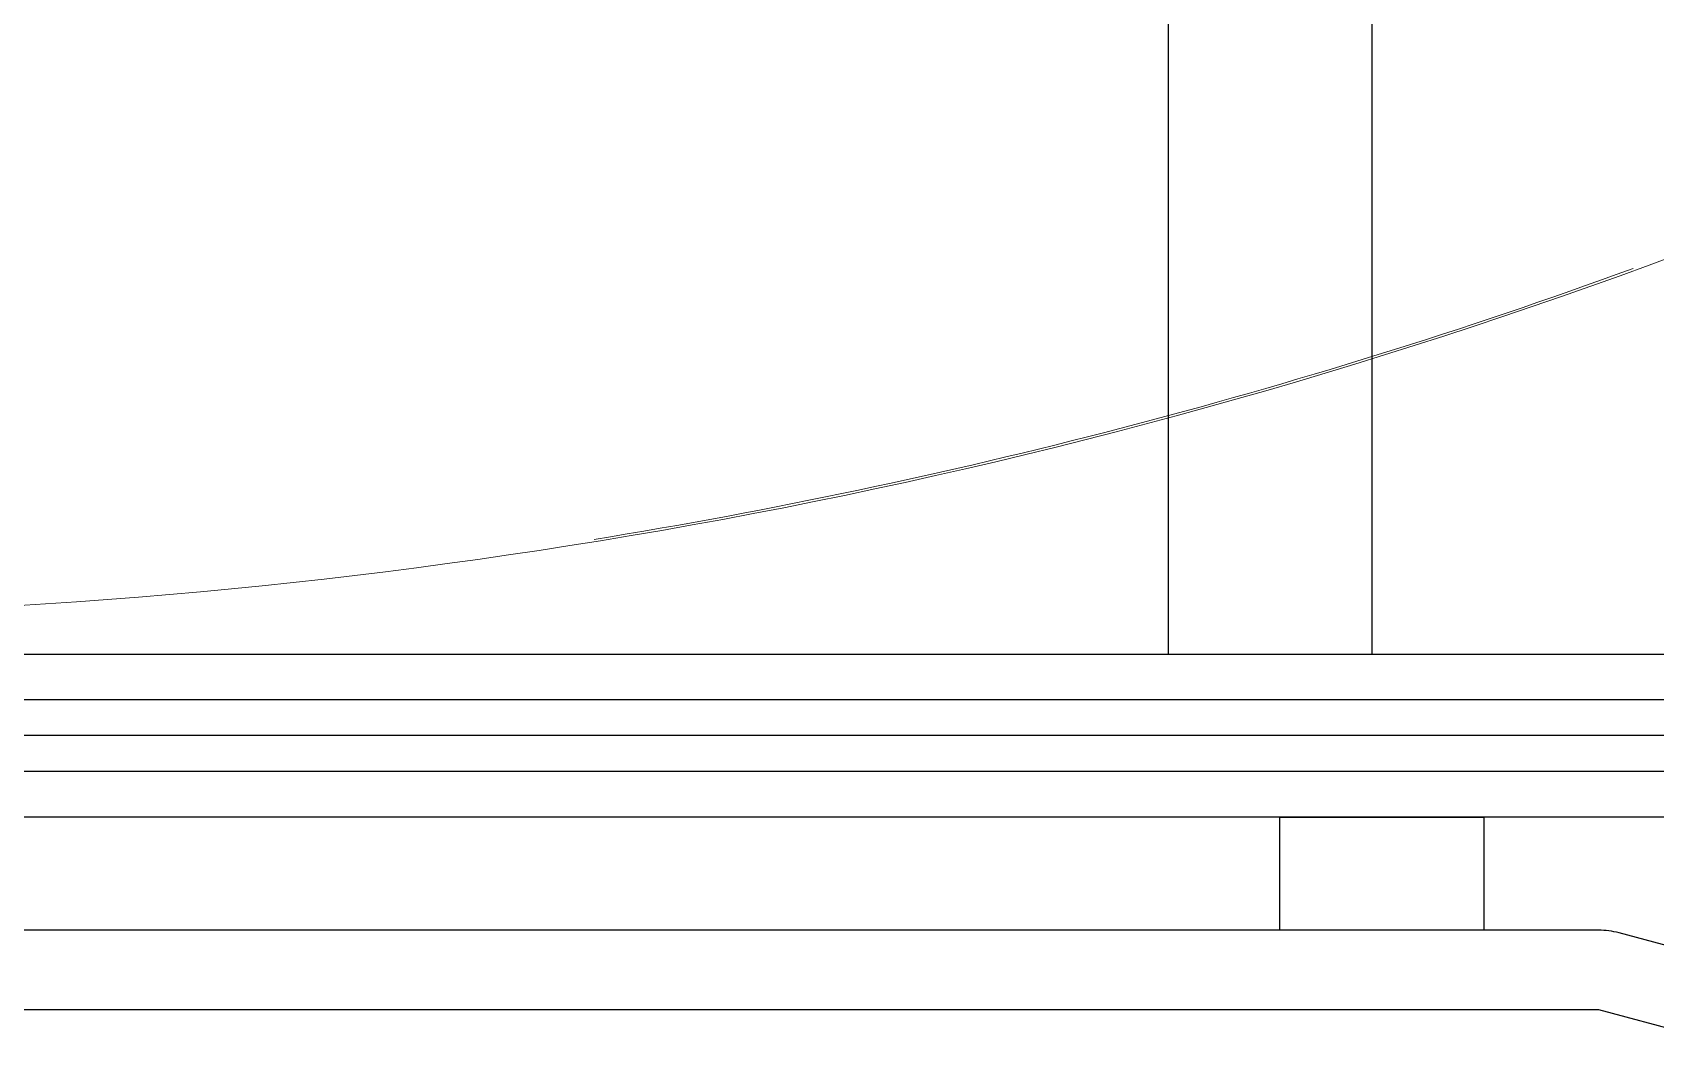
# Model space of a CAD drawing. Header units: millimetres. Extents: x 2509 to 128734, y 2492 to 91667.
# Drawn here: x 92353 to 93069, y 71478 to 71921 of the extents above; entities that cross this region are included whole.
import ezdxf

# ---------------------------------------------------------------- set-up
doc = ezdxf.new("R2010")
doc.units = ezdxf.units.MM
doc.layers.add('SSH_搬运系统', color=7, linetype='Continuous')
doc.layers.add('规划设计-立库系统-链式输送机', color=5, linetype='Continuous')
doc.styles.add('标注', font='msyh.ttf', dxfattribs={"height": 20})

# ---------------------------------------------------------------- blocks, each defined once
blk = doc.blocks.new('SSH_机械臂')
at = {"layer": 'SSH_搬运系统', "lineweight": 15}
for radius, start, end in [(2525, 148.24173, 188.19905), (2524, 159.99144, 170.76865)]:
    blk.add_arc((3603.35, 2684.14, 0), radius, start, end, dxfattribs=at)
blk = doc.blocks.new('*U166')
at = {"layer": '规划设计-立库系统-链式输送机', "color": 4}
for p, q in [((0, -508.17), (1800, -508.17)), ((0, -539.83), (1800, -539.83))]:
    blk.add_line(p, q, dxfattribs=at)
at = {"layer": '规划设计-立库系统-链式输送机', "color": 1}
blk.add_line((0, -524), (1800, -524), dxfattribs=at)
at = {"layer": '规划设计-立库系统-链式输送机', "color": 4}
for points in [[(150, 488), (240, 488), (240, -488), (150, -488)], [(0, -560), (1800, -560), (1800, -488), (0, -488)], [(100.7, -610), (190.7, -610), (190.7, -560), (100.7, -560)]]:
    blk.add_lwpolyline(points, close=True, dxfattribs=at)
blk.add_lwpolyline([(40.94, -611.19, -0.065543), (50, -610), (1750, -610, -0.065543), (1759.06, -611.19), (1759.06, -611.19), (1797.44, -621.48, -0.381878), (1804.82, -633.59), (1800.83, -648.49, -0.381878), (1788.38, -655.28), (1750, -645), (50, -645), (11.62, -655.28, -0.381878), (-0.83, -648.49), (-4.82, -633.59, -0.381878), (2.56, -621.48), (40.94, -611.19)], format="xyb", close=True, dxfattribs=at)
at = {"layer": '规划设计-立库系统-链式输送机', "color": 0, "style": '标注'}
for tag, p in [('编号', (313.89, 142.41)), ('设备高度', (311.17, -149.65))]:
    blk.add_attdef(tag, p, '', height=50, dxfattribs=at)

msp = doc.modelspace()

# ---------------------------------------------------------------- block references
at = {"layer": 'SSH_搬运系统', "xscale": -1, "rotation": 270}
msp.add_blockref('SSH_机械臂', (89511.768, 70585.224, 0), dxfattribs=at)
at = {"layer": '规划设计-立库系统-链式输送机', "xscale": -1}
msp.add_blockref('*U166', (93094.266, 72134.656), dxfattribs=at)

doc.saveas('drawing.dxf')
